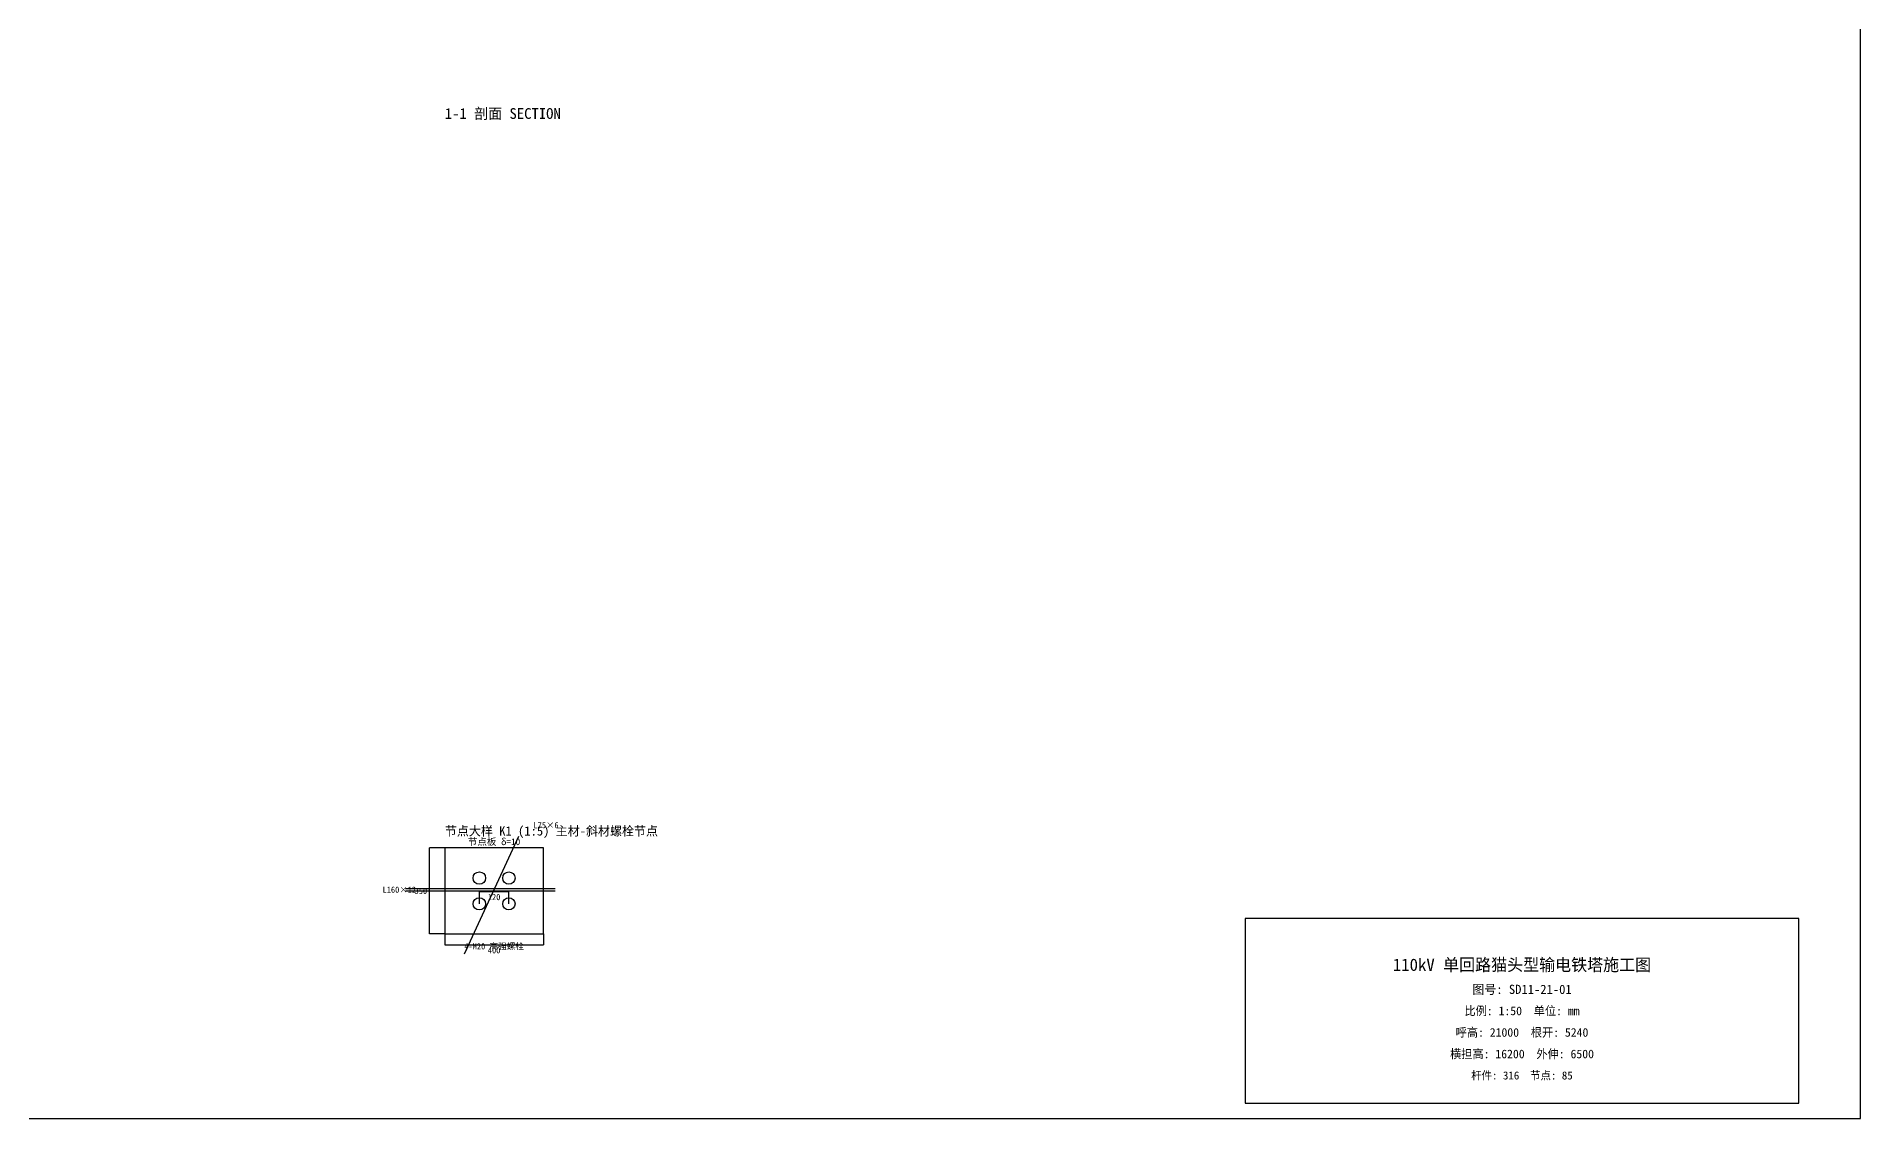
# Model space of a CAD drawing. Header units: millimetres. Extents: x -540 to 118000, y 2000 to 84000.
# Drawn here: x 58730 to 118000, y 2000 to 37180 of the extents above; entities that cross this region are included whole.
import ezdxf
from ezdxf.enums import TextEntityAlignment as Align

# ---------------------------------------------------------------- set-up
doc = ezdxf.new("R2010")
doc.units = ezdxf.units.MM
for name, color, linetype in [('DETAIL', 1, 'Continuous'), ('DIAG', 5, 'Continuous'), ('DIM', 140, 'Continuous'), ('FRAME', 7, 'Continuous'), ('LEG', 1, 'Continuous'), ('PLATE', 30, 'Continuous'), ('TEXT', 8, 'Continuous'), ('TITLE', 7, 'Continuous')]:
    doc.layers.add(name, color=color, linetype=linetype)

msp = doc.modelspace()

# ---------------------------------------------------------------- linework, layer by layer
at = {"layer": 'DETAIL'}
for centre in [(73120, 9820), (74080, 9820), (73120, 8980), (74080, 8980)]:
    msp.add_circle(centre, 200, dxfattribs=at)
at = {"layer": 'DIAG'}
msp.add_line((72640, 7360), (74400, 11184), dxfattribs=at)
at = {"layer": 'DIM'}
for p, q in [((72000, 10800), (71500, 10800)), ((71500, 8000), (71500, 10800)), ((73120, 8980), (73120, 9380)), ((73120, 9380), (74080, 9380)), ((74080, 8980), (74080, 9380)), ((72000, 8000), (71500, 8000)), ((72000, 8000), (72000, 7650)), ((75200, 8000), (75200, 7650)), ((72000, 7650), (75200, 7650))]:
    msp.add_line(p, q, dxfattribs=at)
at = {"layer": 'FRAME'}
msp.add_lwpolyline([(2000, 2000), (118000, 2000), (118000, 84000), (2000, 84000)], close=True, dxfattribs=at)
at = {"layer": 'LEG'}
for p, q in [((70720, 9480), (75584, 9480)), ((70720, 9400), (75584, 9400))]:
    msp.add_line(p, q, dxfattribs=at)
at = {"layer": 'PLATE'}
msp.add_lwpolyline([(72000, 8000), (75200, 8000), (75200, 10800), (72000, 10800)], close=True, dxfattribs=at)
at = {"layer": 'TITLE'}
msp.add_lwpolyline([(98000, 2500), (116000, 2500), (116000, 8500), (98000, 8500)], close=True, dxfattribs=at)

# ---------------------------------------------------------------- texts
at = {"layer": 'DIM'}
for s, p in [('350', (71220, 9400)), ('120', (73600, 9200)), ('400', (73600, 7470))]:
    msp.add_text(s, height=200, dxfattribs=at).set_placement(p, align=Align.MIDDLE_CENTER)
at = {"layer": 'TEXT'}
for s, height, p in [('1-1 剖面 SECTION', 350, (72000, 34500)), ('节点大样 K1 (1:5) 主材-斜材螺栓节点', 300, (72000, 11200)), ('L75×6', 200, (74880, 11440))]:
    msp.add_text(s, height=height, dxfattribs=at).set_placement(p)
for s, height, p in [('节点板 δ=10', 220, (73600, 11000)), ('L160×12', 200, (70520, 9440)), ('4-M20 高强螺栓', 200, (73600, 7600))]:
    msp.add_text(s, height=height, dxfattribs=at).set_placement(p, align=Align.MIDDLE_CENTER)
at = {"layer": 'TITLE'}
for s, height, p in [('110kV 单回路猫头型输电铁塔施工图', 400, (107000, 7000)), ('图号: SD11-21-01', 300, (107000, 6200)), ('比例: 1:50  单位: mm', 280, (107000, 5500)), ('呼高: 21000  根开: 5240', 280, (107000, 4800)), ('横担高: 16200  外伸: 6500', 280, (107000, 4100)), ('杆件: 316  节点: 85', 260, (107000, 3400))]:
    msp.add_text(s, height=height, dxfattribs=at).set_placement(p, align=Align.MIDDLE_CENTER)

doc.saveas('drawing.dxf')
